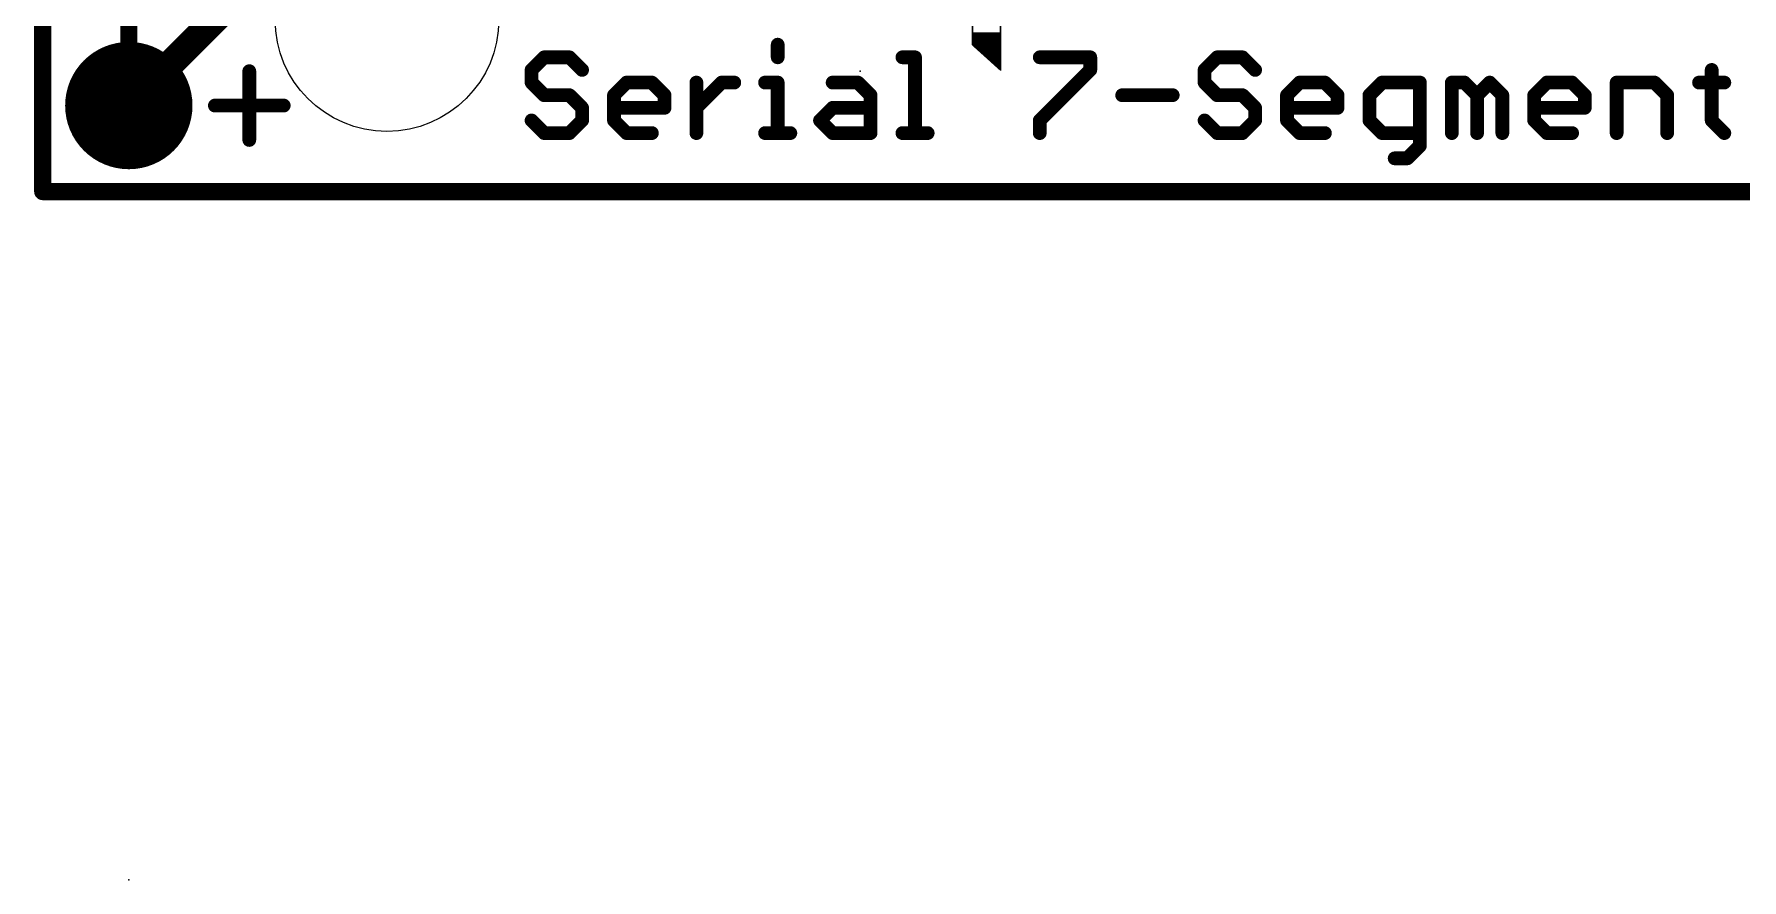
# Model space of a CAD drawing. Extents: x -0.1 to 40.8, y -10.2 to 23.
# Drawn here: x -0.13 to 25.07, y -10.16 to 2.32 of the extents above; entities that cross this region are included whole.
import ezdxf

# ---------------------------------------------------------------- set-up
doc = ezdxf.new("R2010")
doc.units = 0
for name, color, linetype in [('1', 12, 'CONTINUOUS'), ('16', 132, 'CONTINUOUS'), ('17', 110, 'CONTINUOUS'), ('20', 53, 'CONTINUOUS'), ('21', 41, 'CONTINUOUS'), ('22', 40, 'CONTINUOUS'), ('23', 53, 'CONTINUOUS'), ('49', 6, 'CONTINUOUS'), ('51', 53, 'CONTINUOUS')]:
    doc.layers.add(name, color=color, linetype=linetype)

# ---------------------------------------------------------------- blocks, each defined once
blk = doc.blocks.new('RECT')
blk.add_solid([(-0.5, -0.5), (0.5, -0.5), (-0.5, 0.5), (0.5, 0.5)])
blk = doc.blocks.new('ROUNDP')
at = {"const_width": 0.5}
blk.add_lwpolyline([(0, -0.25, 1), (0, 0.25, 1), (0, -0.25)], format="xyb", dxfattribs=at)

msp = doc.modelspace()

# ---------------------------------------------------------------- linework, layer by layer
at = {"layer": '1', "const_width": 0.254}
for points in [[(0, 0), (0, 22.86)], [(40.64, 0), (0, 0)]]:
    msp.add_lwpolyline(points, dxfattribs=at)
at = {"layer": '1', "const_width": 0.127}
for points in [[(0, 0.0635, 1), (0, -0.0635)], [(-0.0635, 0, 1), (0.0635, 0)]]:
    msp.add_lwpolyline(points, format="xyb", dxfattribs=at)
at = {"layer": '16'}
for points, const_width in [([(0, 0), (0, 22.86)], 0.254), ([(1.27, 1.27), (2.794, 2.794)], 0.4064), ([(40.64, 0), (0, 0)], 0.254)]:
    msp.add_lwpolyline(points, dxfattribs=dict(at, const_width=const_width))
for points, const_width in [([(1.1982, 1.3418, 1), (1.3418, 1.1982)], 0.2032), ([(0, 0.0635, 1), (0, -0.0635)], 0.127), ([(-0.0635, 0, 1), (0.0635, 0)], 0.127)]:
    msp.add_lwpolyline(points, format="xyb", dxfattribs=dict(at, const_width=const_width))
at = {"layer": '20', "const_width": 0.254}
for points in [[(0, 22.86), (0, 0)], [(40.64, 0), (0, 0)]]:
    msp.add_lwpolyline(points, dxfattribs=at)
at = {"layer": '20', "const_width": 0.127}
for points in [[(0, 0.0635, 1), (0, -0.0635)], [(-0.0635, 0, 1), (0.0635, 0)]]:
    msp.add_lwpolyline(points, format="xyb", dxfattribs=at)
at = {"layer": '20'}
msp.add_circle((5.08, 2.54), 1.651, dxfattribs=at)
at = {"layer": '21'}
for points, const_width in [([(13.7211, 2.1692), (13.7211, 4.2266)], 0.0254), ([(14.1351, 3.2258), (14.1351, 1.7958)], 0.0254), ([(10.8459, 2.1686), (10.8459, 1.9822)], 0.2032), ([(13.7211, 2.3368), (14.1351, 2.3368)], 0.0254), ([(13.7211, 2.3114), (14.1351, 2.3114)], 0.0254), ([(13.7211, 2.286), (14.1351, 2.286)], 0.0254), ([(13.7211, 2.2606), (14.1351, 2.2606)], 0.0254), ([(7.4, 1.9822), (7.2136, 1.7957)], 0.2032), ([(7.7729, 1.9822), (7.4, 1.9822)], 0.2032), ([(7.9593, 1.7957), (7.7729, 1.9822)], 0.2032), ([(12.6864, 1.9822), (12.8728, 1.9822)], 0.2032), ([(12.8728, 1.9822), (12.8728, 0.8636)], 0.2032), ([(13.7211, 2.2352), (14.1351, 2.2352)], 0.0254), ([(13.7211, 2.2098), (14.1351, 2.2098)], 0.0254), ([(13.7211, 2.1844), (14.1351, 2.1844)], 0.0254), ([(14.1351, 1.7958), (13.7211, 2.1692)], 0.0254), ([(13.7324, 2.159), (14.1351, 2.159)], 0.0254), ([(13.7606, 2.1336), (14.1351, 2.1336)], 0.0254), ([(13.7887, 2.1082), (14.1351, 2.1082)], 0.0254), ([(13.8169, 2.0828), (14.1351, 2.0828)], 0.0254), ([(13.8451, 2.0574), (14.1351, 2.0574)], 0.0254), ([(13.8732, 2.032), (14.1351, 2.032)], 0.0254), ([(13.9014, 2.0066), (14.1351, 2.0066)], 0.0254), ([(14.7133, 1.9822), (15.459, 1.9822)], 0.2032), ([(15.459, 1.9822), (15.459, 1.7957)], 0.2032), ([(17.3321, 1.9822), (17.1457, 1.7957)], 0.2032), ([(17.705, 1.9822), (17.3321, 1.9822)], 0.2032), ([(17.8914, 1.7957), (17.705, 1.9822)], 0.2032), ([(3.048, 1.778), (3.048, 0.762)], 0.2032), ([(7.2136, 1.7957), (7.2136, 1.6093)], 0.2032), ([(13.9295, 1.9812), (14.1351, 1.9812)], 0.0254), ([(13.9577, 1.9558), (14.1351, 1.9558)], 0.0254), ([(13.9859, 1.9304), (14.1351, 1.9304)], 0.0254), ([(14.014, 1.905), (14.1351, 1.905)], 0.0254), ([(14.0422, 1.8796), (14.1351, 1.8796)], 0.0254), ([(14.0704, 1.8542), (14.1351, 1.8542)], 0.0254), ([(14.0985, 1.8288), (14.1351, 1.8288)], 0.0254), ([(14.1267, 1.8034), (14.1351, 1.8034)], 0.0254), ([(15.459, 1.7957), (14.7133, 1.05)], 0.2032), ([(17.1457, 1.7957), (17.1457, 1.6093)], 0.2032), ([(24.6292, 1.7957), (24.6292, 1.05)], 0.2032), ([(7.2136, 1.6093), (7.4, 1.4229)], 0.2032), ([(7.4, 1.4229), (7.7729, 1.4229)], 0.2032), ([(7.7729, 1.4229), (7.9593, 1.2365)], 0.2032), ([(8.4298, 1.4229), (8.6162, 1.6093)], 0.2032), ([(8.4298, 1.05), (8.4298, 1.4229)], 0.2032), ([(8.6162, 1.6093), (8.9891, 1.6093)], 0.2032), ([(8.9891, 1.6093), (9.1755, 1.4229)], 0.2032), ([(9.1755, 1.4229), (9.1755, 1.2365)], 0.2032), ([(9.646, 0.8636), (9.646, 1.6093)], 0.2032), ([(9.646, 1.2365), (10.0188, 1.6093)], 0.2032), ([(10.0188, 1.6093), (10.2052, 1.6093)], 0.2032), ([(10.6594, 1.6093), (10.8459, 1.6093)], 0.2032), ([(10.8459, 1.6093), (10.8459, 0.8636)], 0.2032), ([(11.6566, 1.6093), (12.0295, 1.6093)], 0.2032), ([(12.0295, 1.6093), (12.2159, 1.4229)], 0.2032), ([(12.2159, 1.4229), (12.2159, 0.8636)], 0.2032), ([(15.9295, 1.4229), (16.6752, 1.4229)], 0.2032), ([(17.1457, 1.6093), (17.3321, 1.4229)], 0.2032), ([(17.3321, 1.4229), (17.705, 1.4229)], 0.2032), ([(17.705, 1.4229), (17.8914, 1.2365)], 0.2032), ([(18.3619, 1.4229), (18.5483, 1.6093)], 0.2032), ([(18.3619, 1.05), (18.3619, 1.4229)], 0.2032), ([(18.5483, 1.6093), (18.9211, 1.6093)], 0.2032), ([(18.9211, 1.6093), (19.1076, 1.4229)], 0.2032), ([(19.1076, 1.4229), (19.1076, 1.2365)], 0.2032), ([(19.7645, 1.6093), (19.578, 1.4229)], 0.2032), ([(19.578, 1.4229), (19.578, 1.05)], 0.2032), ([(20.3237, 1.6093), (19.7645, 1.6093)], 0.2032), ([(20.3237, 0.6772), (20.3237, 1.6093)], 0.2032), ([(20.7942, 0.8636), (20.7942, 1.6093)], 0.2032), ([(20.7942, 1.6093), (20.9806, 1.6093)], 0.2032), ([(20.9806, 1.6093), (21.1671, 1.4229)], 0.2032), ([(21.1671, 1.4229), (21.3535, 1.6093)], 0.2032), ([(21.1671, 1.4229), (21.1671, 0.8636)], 0.2032), ([(21.3535, 1.6093), (21.5399, 1.4229)], 0.2032), ([(21.5399, 1.4229), (21.5399, 0.8636)], 0.2032), ([(22.0104, 1.4229), (22.1968, 1.6093)], 0.2032), ([(22.0104, 1.05), (22.0104, 1.4229)], 0.2032), ([(22.1968, 1.6093), (22.5697, 1.6093)], 0.2032), ([(22.5697, 1.6093), (22.7561, 1.4229)], 0.2032), ([(22.7561, 1.4229), (22.7561, 1.2365)], 0.2032), ([(23.2266, 0.8636), (23.2266, 1.6093)], 0.2032), ([(23.2266, 1.6093), (23.7858, 1.6093)], 0.2032), ([(23.7858, 1.6093), (23.9723, 1.4229)], 0.2032), ([(23.9723, 1.4229), (23.9723, 0.8636)], 0.2032), ([(24.4427, 1.6093), (24.8156, 1.6093)], 0.2032), ([(2.54, 1.27), (3.556, 1.27)], 0.2032), ([(7.9593, 1.2365), (7.9593, 1.05)], 0.2032), ([(9.1755, 1.2365), (8.4298, 1.2365)], 0.2032), ([(11.4702, 1.05), (11.6566, 1.2365)], 0.2032), ([(11.6566, 1.2365), (12.2159, 1.2365)], 0.2032), ([(17.8914, 1.2365), (17.8914, 1.05)], 0.2032), ([(19.1076, 1.2365), (18.3619, 1.2365)], 0.2032), ([(22.7561, 1.2365), (22.0104, 1.2365)], 0.2032), ([(7.4, 0.8636), (7.2136, 1.05)], 0.2032), ([(7.9593, 1.05), (7.7729, 0.8636)], 0.2032), ([(8.6162, 0.8636), (8.4298, 1.05)], 0.2032), ([(11.6566, 0.8636), (11.4702, 1.05)], 0.2032), ([(14.7133, 1.05), (14.7133, 0.8636)], 0.2032), ([(17.3321, 0.8636), (17.1457, 1.05)], 0.2032), ([(17.8914, 1.05), (17.705, 0.8636)], 0.2032), ([(18.5483, 0.8636), (18.3619, 1.05)], 0.2032), ([(19.578, 1.05), (19.7645, 0.8636)], 0.2032), ([(22.1968, 0.8636), (22.0104, 1.05)], 0.2032), ([(24.6292, 1.05), (24.8156, 0.8636)], 0.2032), ([(7.7729, 0.8636), (7.4, 0.8636)], 0.2032), ([(8.9891, 0.8636), (8.6162, 0.8636)], 0.2032), ([(10.6594, 0.8636), (11.0323, 0.8636)], 0.2032), ([(12.2159, 0.8636), (11.6566, 0.8636)], 0.2032), ([(12.6864, 0.8636), (13.0592, 0.8636)], 0.2032), ([(17.705, 0.8636), (17.3321, 0.8636)], 0.2032), ([(18.9211, 0.8636), (18.5483, 0.8636)], 0.2032), ([(19.7645, 0.8636), (20.3237, 0.8636)], 0.2032), ([(20.1373, 0.4908), (20.3237, 0.6772)], 0.2032), ([(22.5697, 0.8636), (22.1968, 0.8636)], 0.2032), ([(19.9509, 0.4908), (20.1373, 0.4908)], 0.2032)]:
    msp.add_lwpolyline(points, dxfattribs=dict(at, const_width=const_width))
for points, const_width in [([(10.8967, 2.1686, 1), (10.7951, 2.1686)], 0.1016), ([(13.7211, 2.267, 1), (13.7211, 2.2543)], 0.0127), ([(13.7211, 2.3177, 1), (13.7211, 2.3051)], 0.0127), ([(13.7211, 2.2923, 1), (13.7211, 2.2797)], 0.0127), ([(14.1351, 2.3051, 1), (14.1351, 2.3177)], 0.0127), ([(14.1351, 2.2797, 1), (14.1351, 2.2923)], 0.0127), ([(14.1351, 2.2543, 1), (14.1351, 2.267)], 0.0127), ([(7.4, 2.033, 1), (7.4, 1.9314)], 0.1016), ([(7.4359, 1.9462, 1), (7.3641, 2.0181)], 0.1016), ([(7.8088, 2.0181, 1), (7.737, 1.9462)], 0.1016), ([(7.7729, 1.9314, 1), (7.7729, 2.033)], 0.1016), ([(10.7951, 1.9822, 1), (10.8967, 1.9822)], 0.1016), ([(12.6864, 2.033, 1), (12.6864, 1.9314)], 0.1016), ([(12.9236, 1.9822, 1), (12.822, 1.9822)], 0.1016), ([(12.8728, 1.9314, 1), (12.8728, 2.033)], 0.1016), ([(13.7211, 2.2416, 1), (13.7211, 2.2289)], 0.0127), ([(13.7254, 2.1739, 1), (13.7168, 2.1645)], 0.0127), ([(13.7211, 2.2161, 1), (13.7211, 2.2035)], 0.0127), ([(13.7211, 2.1907, 1), (13.7211, 2.1781)], 0.0127), ([(13.7148, 2.1692, 1), (13.7274, 2.1692)], 0.0127), ([(13.7324, 2.1654, 1), (13.7324, 2.1527)], 0.0127), ([(13.7606, 2.1399, 1), (13.7606, 2.1273)], 0.0127), ([(13.7887, 2.1145, 1), (13.7887, 2.1019)], 0.0127), ([(13.8169, 2.0892, 1), (13.8169, 2.0765)], 0.0127), ([(13.8451, 2.0637, 1), (13.8451, 2.0511)], 0.0127), ([(13.8732, 2.0383, 1), (13.8732, 2.0257)], 0.0127), ([(13.9014, 2.013, 1), (13.9014, 2.0003)], 0.0127), ([(14.1351, 2.2289, 1), (14.1351, 2.2416)], 0.0127), ([(14.1351, 2.2035, 1), (14.1351, 2.2161)], 0.0127), ([(14.1351, 2.1781, 1), (14.1351, 2.1907)], 0.0127), ([(14.1351, 2.1527, 1), (14.1351, 2.1654)], 0.0127), ([(14.1351, 2.1273, 1), (14.1351, 2.1399)], 0.0127), ([(14.1351, 2.1019, 1), (14.1351, 2.1145)], 0.0127), ([(14.1351, 2.0765, 1), (14.1351, 2.0892)], 0.0127), ([(14.1351, 2.0511, 1), (14.1351, 2.0637)], 0.0127), ([(14.1351, 2.0257, 1), (14.1351, 2.0383)], 0.0127), ([(14.1351, 2.0003, 1), (14.1351, 2.013)], 0.0127), ([(14.7133, 2.033, 1), (14.7133, 1.9314)], 0.1016), ([(15.5098, 1.9822, 1), (15.4082, 1.9822)], 0.1016), ([(15.459, 1.9314, 1), (15.459, 2.033)], 0.1016), ([(17.3321, 2.033, 1), (17.3321, 1.9314)], 0.1016), ([(17.368, 1.9462, 1), (17.2962, 2.0181)], 0.1016), ([(17.7409, 2.0181, 1), (17.669, 1.9462)], 0.1016), ([(17.705, 1.9314, 1), (17.705, 2.033)], 0.1016), ([(3.0988, 1.778, 1), (2.9972, 1.778)], 0.1016), ([(7.2644, 1.7957, 1), (7.1628, 1.7957)], 0.1016), ([(7.1777, 1.8316, 1), (7.2495, 1.7598)], 0.1016), ([(7.9234, 1.7598, 1), (7.9952, 1.8316)], 0.1016), ([(13.9295, 1.9876, 1), (13.9295, 1.9748)], 0.0127), ([(13.9577, 1.9622, 1), (13.9577, 1.9494)], 0.0127), ([(13.9859, 1.9368, 1), (13.9859, 1.9241)], 0.0127), ([(14.014, 1.9114, 1), (14.014, 1.8986)], 0.0127), ([(14.0422, 1.886, 1), (14.0422, 1.8733)], 0.0127), ([(14.0704, 1.8606, 1), (14.0704, 1.8478)], 0.0127), ([(14.0985, 1.8352, 1), (14.0985, 1.8224)], 0.0127), ([(14.1267, 1.8098, 1), (14.1267, 1.7971)], 0.0127), ([(14.1288, 1.7958, 1), (14.1415, 1.7958)], 0.0127), ([(14.1308, 1.7911, 1), (14.1394, 1.8005)], 0.0127), ([(14.1351, 1.9748, 1), (14.1351, 1.9876)], 0.0127), ([(14.1351, 1.9494, 1), (14.1351, 1.9622)], 0.0127), ([(14.1351, 1.9241, 1), (14.1351, 1.9368)], 0.0127), ([(14.1351, 1.8986, 1), (14.1351, 1.9114)], 0.0127), ([(14.1351, 1.8733, 1), (14.1351, 1.886)], 0.0127), ([(14.1351, 1.8478, 1), (14.1351, 1.8606)], 0.0127), ([(14.1351, 1.8224, 1), (14.1351, 1.8352)], 0.0127), ([(14.1351, 1.7971, 1), (14.1351, 1.8098)], 0.0127), ([(15.4082, 1.7957, 1), (15.5098, 1.7957)], 0.1016), ([(15.495, 1.7598, 1), (15.4231, 1.8316)], 0.1016), ([(17.1965, 1.7957, 1), (17.0949, 1.7957)], 0.1016), ([(17.1098, 1.8316, 1), (17.1816, 1.7598)], 0.1016), ([(17.8555, 1.7598, 1), (17.9273, 1.8316)], 0.1016), ([(24.68, 1.7957, 1), (24.5784, 1.7957)], 0.1016), ([(7.2495, 1.6452, 1), (7.1777, 1.5734)], 0.1016), ([(7.1628, 1.6093, 1), (7.2644, 1.6093)], 0.1016), ([(7.4, 1.4737, 1), (7.4, 1.3721)], 0.1016), ([(7.8088, 1.4588, 1), (7.737, 1.387)], 0.1016), ([(7.7729, 1.3721, 1), (7.7729, 1.4737)], 0.1016), ([(8.4806, 1.4229, 1), (8.379, 1.4229)], 0.1016), ([(8.6162, 1.6601, 1), (8.6162, 1.5585)], 0.1016), ([(8.6521, 1.5734, 1), (8.5803, 1.6452)], 0.1016), ([(9.025, 1.6452, 1), (8.9531, 1.5734)], 0.1016), ([(8.9891, 1.5585, 1), (8.9891, 1.6601)], 0.1016), ([(9.2263, 1.4229, 1), (9.1247, 1.4229)], 0.1016), ([(9.6968, 1.6093, 1), (9.5952, 1.6093)], 0.1016), ([(10.0188, 1.6601, 1), (10.0188, 1.5585)], 0.1016), ([(10.0547, 1.5734, 1), (9.9829, 1.6452)], 0.1016), ([(10.2052, 1.5585, 1), (10.2052, 1.6601)], 0.1016), ([(10.6594, 1.6601, 1), (10.6594, 1.5585)], 0.1016), ([(10.8967, 1.6093, 1), (10.7951, 1.6093)], 0.1016), ([(10.8459, 1.5585, 1), (10.8459, 1.6601)], 0.1016), ([(11.6566, 1.6601, 1), (11.6566, 1.5585)], 0.1016), ([(12.0654, 1.6452, 1), (11.9936, 1.5734)], 0.1016), ([(12.0295, 1.5585, 1), (12.0295, 1.6601)], 0.1016), ([(12.2667, 1.4229, 1), (12.1651, 1.4229)], 0.1016), ([(15.9295, 1.4737, 1), (15.9295, 1.3721)], 0.1016), ([(16.6752, 1.3721, 1), (16.6752, 1.4737)], 0.1016), ([(17.1816, 1.6452, 1), (17.1098, 1.5734)], 0.1016), ([(17.0949, 1.6093, 1), (17.1965, 1.6093)], 0.1016), ([(17.3321, 1.4737, 1), (17.3321, 1.3721)], 0.1016), ([(17.7409, 1.4588, 1), (17.669, 1.387)], 0.1016), ([(17.705, 1.3721, 1), (17.705, 1.4737)], 0.1016), ([(18.4127, 1.4229, 1), (18.3111, 1.4229)], 0.1016), ([(18.5483, 1.6601, 1), (18.5483, 1.5585)], 0.1016), ([(18.5842, 1.5734, 1), (18.5124, 1.6452)], 0.1016), ([(18.9571, 1.6452, 1), (18.8852, 1.5734)], 0.1016), ([(18.9211, 1.5585, 1), (18.9211, 1.6601)], 0.1016), ([(19.1584, 1.4229, 1), (19.0568, 1.4229)], 0.1016), ([(19.6288, 1.4229, 1), (19.5272, 1.4229)], 0.1016), ([(19.7645, 1.6601, 1), (19.7645, 1.5585)], 0.1016), ([(19.8004, 1.5734, 1), (19.7285, 1.6452)], 0.1016), ([(20.3745, 1.6093, 1), (20.2729, 1.6093)], 0.1016), ([(20.3237, 1.5585, 1), (20.3237, 1.6601)], 0.1016), ([(20.845, 1.6093, 1), (20.7434, 1.6093)], 0.1016), ([(20.7942, 1.6601, 1), (20.7942, 1.5585)], 0.1016), ([(21.0166, 1.6452, 1), (20.9447, 1.5734)], 0.1016), ([(20.9806, 1.5585, 1), (20.9806, 1.6601)], 0.1016), ([(21.2179, 1.4229, 1), (21.1163, 1.4229)], 0.1016), ([(21.3894, 1.6452, 1), (21.3176, 1.5734)], 0.1016), ([(21.3894, 1.5734, 1), (21.3176, 1.6452)], 0.1016), ([(21.5907, 1.4229, 1), (21.4891, 1.4229)], 0.1016), ([(22.0612, 1.4229, 1), (21.9596, 1.4229)], 0.1016), ([(22.1968, 1.6601, 1), (22.1968, 1.5585)], 0.1016), ([(22.2327, 1.5734, 1), (22.1609, 1.6452)], 0.1016), ([(22.6056, 1.6452, 1), (22.5337, 1.5734)], 0.1016), ([(22.5697, 1.5585, 1), (22.5697, 1.6601)], 0.1016), ([(22.8069, 1.4229, 1), (22.7053, 1.4229)], 0.1016), ([(23.2774, 1.6093, 1), (23.1758, 1.6093)], 0.1016), ([(23.2266, 1.6601, 1), (23.2266, 1.5585)], 0.1016), ([(23.8218, 1.6452, 1), (23.7499, 1.5734)], 0.1016), ([(23.7858, 1.5585, 1), (23.7858, 1.6601)], 0.1016), ([(24.0231, 1.4229, 1), (23.9215, 1.4229)], 0.1016), ([(24.4427, 1.6601, 1), (24.4427, 1.5585)], 0.1016), ([(24.8156, 1.5585, 1), (24.8156, 1.6601)], 0.1016), ([(2.54, 1.3208, 1), (2.54, 1.2192)], 0.1016), ([(3.556, 1.2192, 1), (3.556, 1.3208)], 0.1016), ([(7.3641, 1.387, 1), (7.4359, 1.4588)], 0.1016), ([(8.0101, 1.2365, 1), (7.9085, 1.2365)], 0.1016), ([(7.9234, 1.2005, 1), (7.9952, 1.2724)], 0.1016), ([(8.3939, 1.4588, 1), (8.4657, 1.387)], 0.1016), ([(8.4298, 1.2873, 1), (8.4298, 1.1857)], 0.1016), ([(9.1247, 1.2365, 1), (9.2263, 1.2365)], 0.1016), ([(9.1396, 1.387, 1), (9.2114, 1.4588)], 0.1016), ([(9.1755, 1.1857, 1), (9.1755, 1.2873)], 0.1016), ([(9.61, 1.2724, 1), (9.6819, 1.2005)], 0.1016), ([(11.6566, 1.2873, 1), (11.6566, 1.1857)], 0.1016), ([(11.6926, 1.2005, 1), (11.6207, 1.2724)], 0.1016), ([(12.18, 1.387, 1), (12.2518, 1.4588)], 0.1016), ([(12.2159, 1.1857, 1), (12.2159, 1.2873)], 0.1016), ([(17.2962, 1.387, 1), (17.368, 1.4588)], 0.1016), ([(17.9422, 1.2365, 1), (17.8406, 1.2365)], 0.1016), ([(17.8555, 1.2005, 1), (17.9273, 1.2724)], 0.1016), ([(18.3259, 1.4588, 1), (18.3978, 1.387)], 0.1016), ([(18.3619, 1.2873, 1), (18.3619, 1.1857)], 0.1016), ([(19.0568, 1.2365, 1), (19.1584, 1.2365)], 0.1016), ([(19.0716, 1.387, 1), (19.1435, 1.4588)], 0.1016), ([(19.1076, 1.1857, 1), (19.1076, 1.2873)], 0.1016), ([(19.5421, 1.4588, 1), (19.614, 1.387)], 0.1016), ([(21.1311, 1.4588, 1), (21.203, 1.387)], 0.1016), ([(21.1311, 1.387, 1), (21.203, 1.4588)], 0.1016), ([(21.504, 1.387, 1), (21.5758, 1.4588)], 0.1016), ([(21.9745, 1.4588, 1), (22.0463, 1.387)], 0.1016), ([(22.0104, 1.2873, 1), (22.0104, 1.1857)], 0.1016), ([(22.7053, 1.2365, 1), (22.8069, 1.2365)], 0.1016), ([(22.7202, 1.387, 1), (22.792, 1.4588)], 0.1016), ([(22.7561, 1.1857, 1), (22.7561, 1.2873)], 0.1016), ([(23.9363, 1.387, 1), (24.0082, 1.4588)], 0.1016), ([(7.2495, 1.0859, 1), (7.1777, 1.0141)], 0.1016), ([(7.9085, 1.05, 1), (8.0101, 1.05)], 0.1016), ([(7.9952, 1.0141, 1), (7.9234, 1.0859)], 0.1016), ([(8.4657, 1.0859, 1), (8.3939, 1.0141)], 0.1016), ([(8.379, 1.05, 1), (8.4806, 1.05)], 0.1016), ([(11.5061, 1.0859, 1), (11.4343, 1.0141)], 0.1016), ([(11.4343, 1.0859, 1), (11.5061, 1.0141)], 0.1016), ([(14.7641, 1.05, 1), (14.6625, 1.05)], 0.1016), ([(14.6774, 1.0859, 1), (14.7493, 1.0141)], 0.1016), ([(17.1816, 1.0859, 1), (17.1098, 1.0141)], 0.1016), ([(17.8406, 1.05, 1), (17.9422, 1.05)], 0.1016), ([(17.9273, 1.0141, 1), (17.8555, 1.0859)], 0.1016), ([(18.3978, 1.0859, 1), (18.3259, 1.0141)], 0.1016), ([(18.3111, 1.05, 1), (18.4127, 1.05)], 0.1016), ([(19.614, 1.0859, 1), (19.5421, 1.0141)], 0.1016), ([(19.5272, 1.05, 1), (19.6288, 1.05)], 0.1016), ([(22.0463, 1.0859, 1), (21.9745, 1.0141)], 0.1016), ([(21.9596, 1.05, 1), (22.0612, 1.05)], 0.1016), ([(24.6651, 1.0859, 1), (24.5932, 1.0141)], 0.1016), ([(24.5784, 1.05, 1), (24.68, 1.05)], 0.1016), ([(2.9972, 0.762, 1), (3.0988, 0.762)], 0.1016), ([(7.4, 0.9144, 1), (7.4, 0.8128)], 0.1016), ([(7.3641, 0.8277, 1), (7.4359, 0.8995)], 0.1016), ([(7.737, 0.8995, 1), (7.8088, 0.8277)], 0.1016), ([(7.7729, 0.8128, 1), (7.7729, 0.9144)], 0.1016), ([(8.6162, 0.9144, 1), (8.6162, 0.8128)], 0.1016), ([(8.5803, 0.8277, 1), (8.6521, 0.8995)], 0.1016), ([(8.9891, 0.8128, 1), (8.9891, 0.9144)], 0.1016), ([(9.5952, 0.8636, 1), (9.6968, 0.8636)], 0.1016), ([(10.6594, 0.9144, 1), (10.6594, 0.8128)], 0.1016), ([(10.7951, 0.8636, 1), (10.8967, 0.8636)], 0.1016), ([(11.0323, 0.8128, 1), (11.0323, 0.9144)], 0.1016), ([(11.6566, 0.9144, 1), (11.6566, 0.8128)], 0.1016), ([(11.6207, 0.8277, 1), (11.6926, 0.8995)], 0.1016), ([(12.1651, 0.8636, 1), (12.2667, 0.8636)], 0.1016), ([(12.2159, 0.8128, 1), (12.2159, 0.9144)], 0.1016), ([(12.6864, 0.9144, 1), (12.6864, 0.8128)], 0.1016), ([(12.822, 0.8636, 1), (12.9236, 0.8636)], 0.1016), ([(13.0592, 0.8128, 1), (13.0592, 0.9144)], 0.1016), ([(14.6625, 0.8636, 1), (14.7641, 0.8636)], 0.1016), ([(17.3321, 0.9144, 1), (17.3321, 0.8128)], 0.1016), ([(17.2962, 0.8277, 1), (17.368, 0.8995)], 0.1016), ([(17.669, 0.8995, 1), (17.7409, 0.8277)], 0.1016), ([(17.705, 0.8128, 1), (17.705, 0.9144)], 0.1016), ([(18.5483, 0.9144, 1), (18.5483, 0.8128)], 0.1016), ([(18.5124, 0.8277, 1), (18.5842, 0.8995)], 0.1016), ([(18.9211, 0.8128, 1), (18.9211, 0.9144)], 0.1016), ([(19.7645, 0.9144, 1), (19.7645, 0.8128)], 0.1016), ([(19.7285, 0.8277, 1), (19.8004, 0.8995)], 0.1016), ([(20.3597, 0.6413, 1), (20.2878, 0.7131)], 0.1016), ([(20.3237, 0.8128, 1), (20.3237, 0.9144)], 0.1016), ([(20.7434, 0.8636, 1), (20.845, 0.8636)], 0.1016), ([(21.1163, 0.8636, 1), (21.2179, 0.8636)], 0.1016), ([(21.4891, 0.8636, 1), (21.5907, 0.8636)], 0.1016), ([(22.1968, 0.9144, 1), (22.1968, 0.8128)], 0.1016), ([(22.1609, 0.8277, 1), (22.2327, 0.8995)], 0.1016), ([(22.5697, 0.8128, 1), (22.5697, 0.9144)], 0.1016), ([(23.1758, 0.8636, 1), (23.2774, 0.8636)], 0.1016), ([(23.9215, 0.8636, 1), (24.0231, 0.8636)], 0.1016), ([(24.7797, 0.8277, 1), (24.8515, 0.8995)], 0.1016), ([(19.9509, 0.5415, 1), (19.9509, 0.44)], 0.1016), ([(20.1014, 0.5267, 1), (20.1732, 0.4548)], 0.1016), ([(20.1373, 0.44, 1), (20.1373, 0.5415)], 0.1016), ([(20.2729, 0.6772, 1), (20.3745, 0.6772)], 0.1016)]:
    msp.add_lwpolyline(points, format="xyb", dxfattribs=dict(at, const_width=const_width))
at = {"layer": '22', "const_width": 0.2032}
for points in [[(3.048, 1.778), (3.048, 0.762)], [(3.556, 1.27), (2.54, 1.27)]]:
    msp.add_lwpolyline(points, dxfattribs=at)
at = {"layer": '22', "const_width": 0.1016}
for points in [[(3.0988, 1.778, 1), (2.9972, 1.778)], [(2.54, 1.3208, 1), (2.54, 1.2192)], [(3.556, 1.2192, 1), (3.556, 1.3208)], [(2.9972, 0.762, 1), (3.0988, 0.762)]]:
    msp.add_lwpolyline(points, format="xyb", dxfattribs=at)
at = {"layer": '23'}
for p in [(12.065, 1.778), (1.27, 1.27), (1.27, -10.16)]:
    msp.add_point(p, dxfattribs=at)
at = {"layer": '49', "const_width": 0.254}
for points in [[(0, 22.86), (0, 0)], [(1.27, 1.27), (1.27, 3.81)], [(0, 0), (40.64, 0)]]:
    msp.add_lwpolyline(points, dxfattribs=at)
at = {"layer": '49', "const_width": 0.127}
for points in [[(1.2065, 1.27, 1), (1.3335, 1.27)], [(0, 0.0635, 1), (0, -0.0635)], [(-0.0635, 0, 1), (0.0635, 0)]]:
    msp.add_lwpolyline(points, format="xyb", dxfattribs=at)

# ---------------------------------------------------------------- block references
at = {"layer": '17', "xscale": 1.8796, "yscale": 1.8796, "rotation": 180}
msp.add_blockref('ROUNDP', (1.27, 1.27), dxfattribs=at)
msp.add_blockref('ROUNDP', (1.27, 1.27), dxfattribs=at)
at = {"layer": '51', "xscale": 0.508, "yscale": 0.508, "rotation": 90}
msp.add_blockref('RECT', (1.27, 1.27), dxfattribs=at)

doc.saveas('drawing.dxf')
